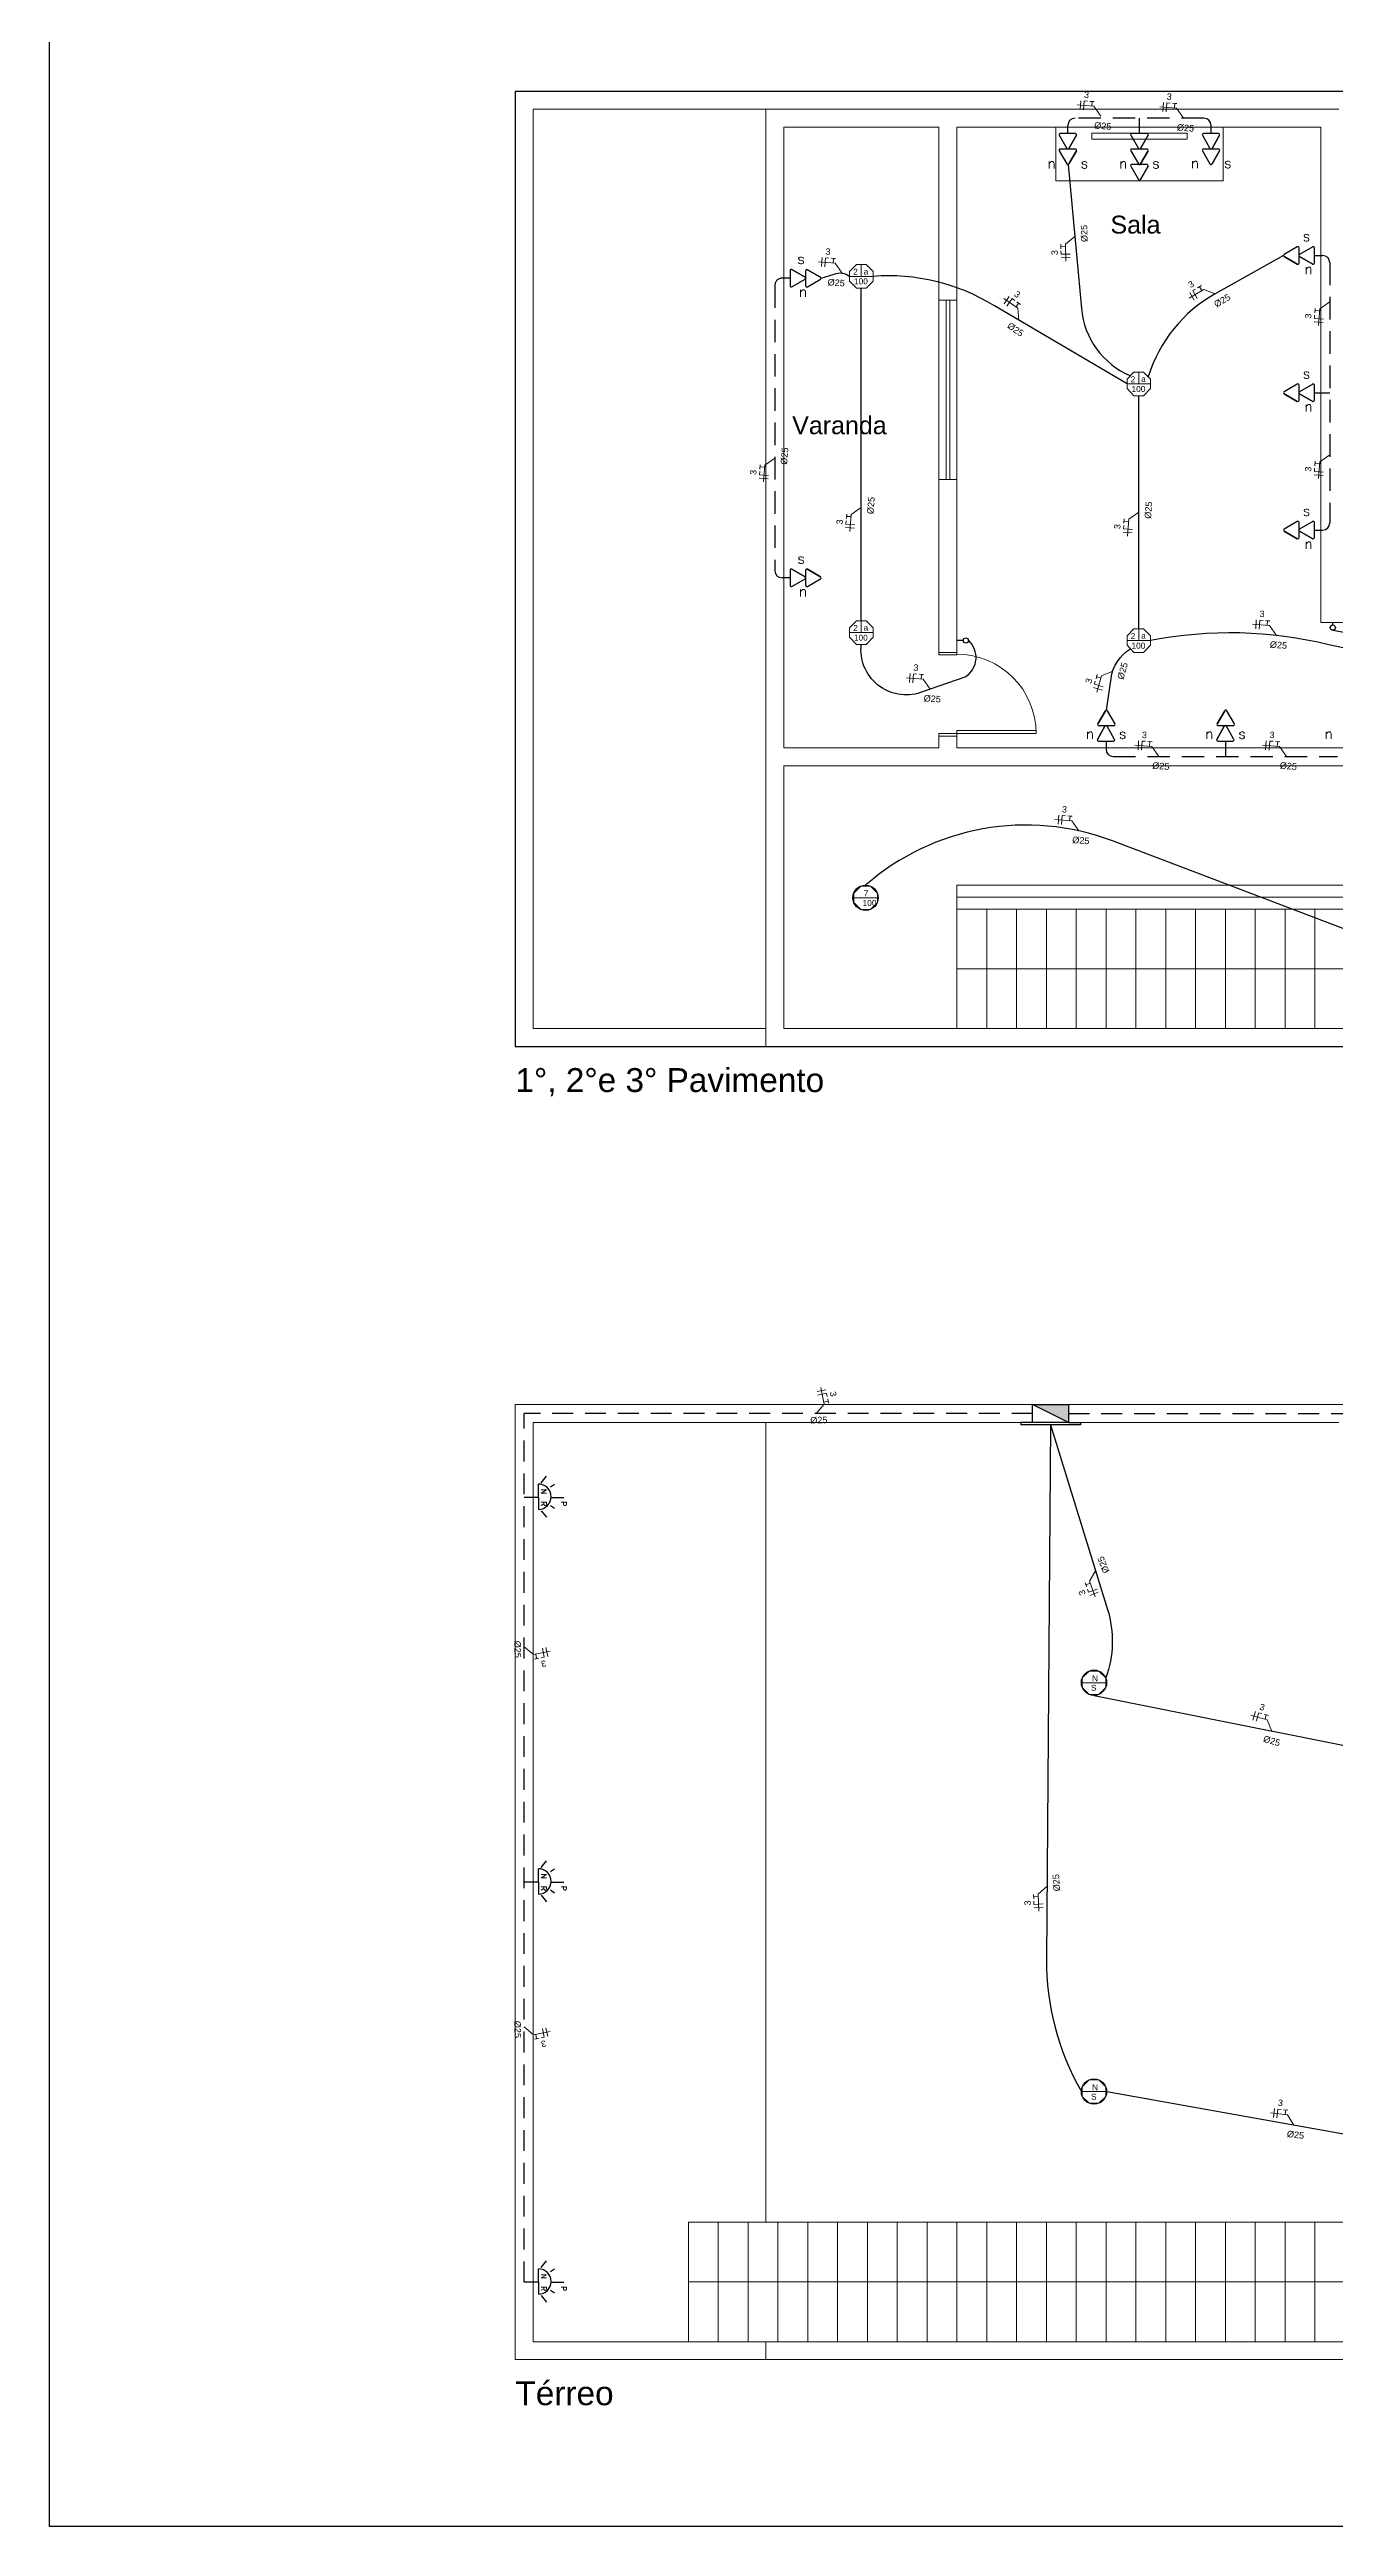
# Model space of a CAD drawing. Header units: millimetres. Extents: x 50 to 186, y -32 to 33.
# Drawn here: x 49.67 to 60.44, y -1.57 to 19.17 of the extents above; entities that cross this region are included whole.
import ezdxf

# ---------------------------------------------------------------- set-up
doc = ezdxf.new("R2010")
doc.units = ezdxf.units.MM
doc.linetypes.add('HIDDEN', pattern=[0.375, 0.25, -0.125])
doc.layers.get('0').update_dxf_attribs({"lineweight": 30})
for name, color, linetype in [('1 - Circuitos', 7, 'Continuous'), ('5 - Identificadores', 7, 'Continuous'), ('7 - Eletroduto', 6, 'Continuous'), ('8 - Pontos de luz', 5, 'Continuous'), ('Pontos de iluminação', 5, 'Continuous'), ('Pontos de Tomadas', 240, 'Continuous'), ('TEXTO', 7, 'Continuous')]:
    doc.layers.add(name, color=color, linetype=linetype)
for name, color, linetype, lineweight in [('11 - Quadro de cargas', 7, 'Continuous', 30), ('3 - Cozinha', 160, 'Continuous', 20), ('4 - Edificação', 7, 'Continuous', 20), ('6 - Legenda', 70, 'Continuous', 25), ('Portas', 251, 'Continuous', 9)]:
    doc.layers.add(name, color=color, linetype=linetype, lineweight=lineweight)
doc.styles.add('Arial0', font='arial.ttf', dxfattribs={"height": 3.14658})
doc.styles.add('ROMANS', font='ROMANS.SHX')
doc.styles.get("Standard").update_dxf_attribs({"font": 'arial.ttf'})
doc.styles.add('TEXTO_NOMEQUADRO', font='arial.ttf')

# ---------------------------------------------------------------- blocks, each defined once
blk = doc.blocks.new('ponto de luz')
at = {"color": 5, "linetype": 'Continuous', "lineweight": 15, "true_color": 0x000005}
blk.add_lwpolyline([(63.64, -13.76), (63.558, -13.76), (63.501, -13.819), (63.501, -13.898), (63.558, -13.957), (63.64, -13.957), (63.698, -13.898), (63.698, -13.819)], close=True, dxfattribs=at)
for points in [[(63.698, -13.859), (63.501, -13.859), (63.501, -13.859)], [(63.599, -13.859), (63.599, -13.76), (63.599, -13.76)]]:
    blk.add_lwpolyline(points, dxfattribs=at)
at = {"layer": '1 - Circuitos'}
blk.add_attdef('N', (63.531, -13.845), '', height=0.05, dxfattribs=at)
at = {"layer": '5 - Identificadores', "flags": 4}
for tag, p in [('S', (63.538, -13.925)), ('R', (63.619, -13.843))]:
    blk.add_attdef(tag, p, '', height=0.05, dxfattribs=at)
blk = doc.blocks.new('Sensor')
at = {"color": 5, "linetype": 'Continuous', "lineweight": 15, "true_color": 0x000005}
blk.add_lwpolyline([(63.64, -14.157), (63.558, -14.157), (63.501, -14.215), (63.501, -14.295), (63.558, -14.353), (63.64, -14.353), (63.698, -14.295), (63.698, -14.215)], close=True, dxfattribs=at)
blk.add_lwpolyline([(63.698, -14.255), (63.501, -14.255), (63.501, -14.255)], dxfattribs=at)
at = {"layer": '8 - Pontos de luz'}
blk.add_circle((63.599, -14.255), 0.106, dxfattribs=at)
at = {"layer": '5 - Identificadores'}
for tag, p in [('S', (63.574, -14.323)), ('N', (63.583, -14.244))]:
    blk.add_attdef(tag, p, '', height=0.05, dxfattribs=at)

msp = doc.modelspace()

# ---------------------------------------------------------------- hatches: boundary and pattern name
at = {"layer": '7 - Eletroduto'}
h = msp.add_hatch(color=256, dxfattribs=at)
h.dxf.hatch_style = 1
h.paths.add_polyline_path([(58.206, 7.824), (57.906, 7.824), (58.206, 7.674)])

# ---------------------------------------------------------------- linework, layer by layer
msp.add_lwpolyline([(53.571, 10.824), (80.571, 10.824), (80.571, 18.824), (53.571, 18.824)], close=True)
at = {"layer": '1 - Circuitos', "color": 5, "linetype": 'Continuous', "lineweight": 15, "true_color": 0x000005}
for points in [[(58.477, 18.615), (58.419, 18.699), (58.278, 18.71)], [(59.17, 18.599), (59.112, 18.683), (58.971, 18.694)], [(58.259, 17.609), (58.181, 17.544), (58.183, 17.402)], [(56.31, 17.302), (56.252, 17.386), (56.111, 17.397)], [(57.789, 16.907), (57.781, 17.009), (57.665, 17.09)], [(59.435, 17.128), (59.339, 17.164), (59.217, 17.093)], [(60.396, 17.061), (60.312, 17.003), (60.301, 16.862)], [(60.396, 15.78), (60.312, 15.722), (60.301, 15.581)], [(55.746, 15.752), (55.662, 15.694), (55.651, 15.553)], [(56.47, 15.338), (56.386, 15.279), (56.375, 15.138)], [(58.795, 15.298), (58.711, 15.24), (58.701, 15.099)], [(59.948, 14.267), (59.89, 14.351), (59.749, 14.362)], [(57.047, 13.816), (56.989, 13.901), (56.848, 13.911)], [(58.577, 13.968), (58.483, 13.928), (58.445, 13.792)], [(58.962, 13.253), (58.904, 13.337), (58.763, 13.348)], [(60.032, 13.253), (59.974, 13.337), (59.833, 13.348)], [(58.292, 12.63), (58.234, 12.714), (58.093, 12.725)], [(56.093, 7.749), (56.159, 7.828), (56.131, 7.967)], [(58.433, 6.432), (58.381, 6.344), (58.431, 6.212)], [(53.646, 5.795), (53.724, 5.73), (53.863, 5.757)], [(59.909, 5.089), (59.87, 5.183), (59.734, 5.223)], [(58.027, 3.791), (57.951, 3.723), (57.958, 3.581)], [(53.646, 2.61), (53.724, 2.545), (53.863, 2.572)], [(60.095, 1.789), (60.04, 1.875), (59.9, 1.892)]]:
    msp.add_lwpolyline(points, dxfattribs=at)
at = {"layer": '1 - Circuitos', "color": 7, "linetype": 'Continuous', "lineweight": 15, "true_color": 0x000007}
for points in [[(58.303, 18.671), (58.309, 18.746), (58.309, 18.746)], [(58.365, 18.742), (58.338, 18.744), (58.332, 18.669)], [(58.385, 18.74), (58.422, 18.738), (58.404, 18.739), (58.401, 18.701)], [(58.996, 18.655), (59.002, 18.73), (59.002, 18.73)], [(59.059, 18.726), (59.031, 18.728), (59.025, 18.653)], [(59.078, 18.724), (59.115, 18.722), (59.097, 18.723), (59.094, 18.685)], [(56.136, 17.357), (56.142, 17.433), (56.142, 17.433)], [(56.199, 17.428), (56.171, 17.43), (56.165, 17.355)], [(58.143, 17.506), (58.143, 17.543), (58.143, 17.525), (58.181, 17.526)], [(58.143, 17.487), (58.144, 17.459), (58.219, 17.46)], [(58.22, 17.431), (58.144, 17.43), (58.144, 17.43)], [(56.218, 17.427), (56.255, 17.424), (56.237, 17.425), (56.234, 17.387)], [(57.667, 17.043), (57.71, 17.105), (57.71, 17.105)], [(57.757, 17.073), (57.734, 17.088), (57.691, 17.026)], [(57.773, 17.061), (57.803, 17.04), (57.788, 17.051), (57.767, 17.019)], [(59.26, 17.075), (59.222, 17.14), (59.222, 17.14)], [(59.271, 17.168), (59.247, 17.155), (59.285, 17.089)], [(59.288, 17.178), (59.32, 17.197), (59.305, 17.188), (59.324, 17.155)], [(60.34, 16.888), (60.265, 16.894), (60.265, 16.894)], [(60.269, 16.95), (60.267, 16.922), (60.343, 16.917)], [(60.271, 16.969), (60.274, 17.006), (60.272, 16.988), (60.31, 16.985)], [(55.69, 15.578), (55.615, 15.584), (55.615, 15.584)], [(55.619, 15.64), (55.617, 15.613), (55.693, 15.607)], [(55.621, 15.66), (55.624, 15.697), (55.622, 15.679), (55.66, 15.676)], [(60.34, 15.606), (60.265, 15.612), (60.265, 15.612)], [(60.269, 15.668), (60.267, 15.641), (60.343, 15.635)], [(60.271, 15.688), (60.274, 15.725), (60.272, 15.707), (60.31, 15.704)], [(56.414, 15.164), (56.339, 15.17), (56.339, 15.17)], [(56.343, 15.226), (56.341, 15.198), (56.417, 15.193)], [(56.345, 15.245), (56.348, 15.282), (56.346, 15.264), (56.384, 15.262)], [(58.669, 15.187), (58.667, 15.159), (58.742, 15.153)], [(58.67, 15.206), (58.673, 15.243), (58.672, 15.225), (58.71, 15.222)], [(58.74, 15.125), (58.665, 15.13), (58.665, 15.13)], [(59.775, 14.322), (59.78, 14.398), (59.78, 14.398)], [(59.837, 14.393), (59.809, 14.395), (59.803, 14.32)], [(59.856, 14.392), (59.893, 14.389), (59.875, 14.39), (59.872, 14.352)], [(56.874, 13.872), (56.88, 13.947), (56.88, 13.947)], [(56.936, 13.943), (56.908, 13.945), (56.902, 13.87)], [(56.955, 13.941), (56.992, 13.939), (56.974, 13.94), (56.971, 13.902)], [(58.437, 13.903), (58.447, 13.938), (58.442, 13.921), (58.478, 13.911)], [(58.489, 13.809), (58.416, 13.83), (58.416, 13.83)], [(58.431, 13.884), (58.424, 13.857), (58.496, 13.837)], [(58.789, 13.308), (58.794, 13.384), (58.794, 13.384)], [(58.851, 13.38), (58.823, 13.382), (58.817, 13.306)], [(58.87, 13.378), (58.907, 13.375), (58.889, 13.377), (58.886, 13.338)], [(59.858, 13.308), (59.864, 13.384), (59.864, 13.384)], [(59.92, 13.38), (59.893, 13.382), (59.887, 13.306)], [(59.94, 13.378), (59.977, 13.375), (59.959, 13.377), (59.956, 13.338)], [(58.119, 12.685), (58.125, 12.76), (58.125, 12.76)], [(58.181, 12.756), (58.153, 12.758), (58.147, 12.683)], [(58.2, 12.755), (58.237, 12.752), (58.219, 12.753), (58.216, 12.715)], [(56.1, 7.932), (56.174, 7.946), (56.174, 7.946)], [(56.185, 7.891), (56.18, 7.918), (56.106, 7.903)], [(56.189, 7.872), (56.196, 7.835), (56.193, 7.853), (56.155, 7.845)], [(58.359, 6.296), (58.346, 6.331), (58.352, 6.314), (58.388, 6.327)], [(58.366, 6.278), (58.375, 6.252), (58.446, 6.278)], [(58.456, 6.251), (58.386, 6.225), (58.386, 6.225)], [(53.768, 5.699), (53.732, 5.692), (53.749, 5.696), (53.742, 5.733)], [(53.787, 5.703), (53.814, 5.708), (53.8, 5.783)], [(53.828, 5.788), (53.843, 5.714), (53.843, 5.714)], [(59.751, 5.179), (59.772, 5.252), (59.772, 5.252)], [(59.826, 5.236), (59.8, 5.243), (59.778, 5.171)], [(59.845, 5.23), (59.881, 5.22), (59.863, 5.225), (59.853, 5.188)], [(57.915, 3.684), (57.913, 3.721), (57.914, 3.703), (57.952, 3.705)], [(57.916, 3.664), (57.917, 3.637), (57.993, 3.641)], [(57.994, 3.612), (57.919, 3.608), (57.919, 3.608)], [(53.768, 2.515), (53.732, 2.507), (53.749, 2.511), (53.742, 2.548)], [(53.787, 2.518), (53.814, 2.524), (53.8, 2.598)], [(53.828, 2.603), (53.843, 2.529), (53.843, 2.529)], [(59.924, 1.851), (59.932, 1.926), (59.932, 1.926)], [(59.989, 1.92), (59.961, 1.923), (59.952, 1.848)], [(60.008, 1.917), (60.045, 1.913), (60.027, 1.915), (60.022, 1.877)]]:
    msp.add_lwpolyline(points, dxfattribs=at)
at = {"layer": '11 - Quadro de cargas'}
for p, q in [((49.668, -1.574), (49.668, 33.426)), ((101.797, -1.574), (49.668, -1.574))]:
    msp.add_line(p, q, dxfattribs=at)
at = {"layer": '3 - Cozinha'}
for points in [[(58.101, 18.074), (59.501, 18.074), (59.501, 18.524), (58.101, 18.524)], [(58.401, 18.424), (59.201, 18.424), (59.201, 18.474), (58.401, 18.474)]]:
    msp.add_lwpolyline(points, close=True, dxfattribs=at)
at = {"layer": '4 - Edificação', "color": 252}
for p, q in [((53.721, 10.974), (53.721, 18.674)), ((55.671, 18.674), (53.721, 18.674)), ((53.721, 10.974), (55.671, 10.974)), ((55.671, 7.674), (53.721, 7.674)), ((53.721, -0.026), (53.721, 7.674)), ((53.721, -0.026), (55.021, -0.026))]:
    msp.add_line(p, q, dxfattribs=at)
at = {"layer": '4 - Edificação'}
for p, q in [((55.671, 18.674), (55.671, 10.824)), ((55.671, 18.674), (60.471, 18.674)), ((57.121, 18.524), (55.821, 18.524)), ((55.821, 18.524), (55.821, 13.324)), ((57.121, 18.524), (57.121, 14.124)), ((57.271, 18.524), (57.271, 14.124)), ((57.271, 18.524), (60.321, 18.524)), ((60.321, 18.524), (60.321, 14.374)), ((60.321, 17.674), (60.321, 17.674)), ((60.321, 14.374), (63.221, 14.374)), ((57.121, 13.324), (55.821, 13.324)), ((57.121, 13.424), (57.121, 13.324)), ((57.121, 13.424), (57.271, 13.424)), ((57.271, 13.424), (57.271, 13.324)), ((57.271, 13.324), (62.271, 13.324)), ((55.821, 13.174), (55.821, 10.974)), ((62.271, 13.174), (55.821, 13.174)), ((61.771, 12.174), (57.271, 12.174)), ((57.271, 11.974), (57.271, 12.174)), ((57.271, 12.074), (61.771, 12.074)), ((61.771, 11.974), (57.271, 11.974)), ((57.271, 11.974), (57.271, 10.974)), ((57.521, 11.974), (57.521, 10.974)), ((57.771, 11.974), (57.771, 10.974)), ((58.021, 11.974), (58.021, 10.974)), ((58.271, 11.974), (58.271, 10.974)), ((58.521, 11.974), (58.521, 10.974)), ((58.771, 11.974), (58.771, 10.974)), ((59.021, 11.974), (59.021, 10.974)), ((59.271, 11.974), (59.271, 10.974)), ((59.521, 11.974), (59.521, 10.974)), ((59.771, 11.974), (59.771, 10.974)), ((60.021, 11.974), (60.021, 10.974)), ((60.271, 11.974), (60.271, 10.974)), ((61.771, 11.474), (57.271, 11.474)), ((55.671, 10.824), (80.421, 10.824)), ((55.821, 10.974), (61.671, 10.974)), ((55.671, 7.674), (60.471, 7.674)), ((55.671, 7.674), (55.671, 0.974)), ((61.771, 0.974), (55.021, 0.974)), ((55.021, 0.974), (55.021, -0.026)), ((55.271, 0.974), (55.271, -0.026)), ((55.521, 0.974), (55.521, -0.026)), ((55.771, 0.974), (55.771, -0.026)), ((56.021, 0.974), (56.021, -0.026)), ((56.271, 0.974), (56.271, -0.026)), ((56.521, 0.974), (56.521, -0.026)), ((56.771, 0.974), (56.771, -0.026)), ((57.021, 0.974), (57.021, -0.026)), ((57.271, 0.974), (57.271, -0.026)), ((57.521, 0.974), (57.521, -0.026)), ((57.771, 0.974), (57.771, -0.026)), ((58.021, 0.974), (58.021, -0.026)), ((58.271, 0.974), (58.271, -0.026)), ((58.521, 0.974), (58.521, -0.026)), ((58.771, 0.974), (58.771, -0.026)), ((59.021, 0.974), (59.021, -0.026)), ((59.271, 0.974), (59.271, -0.026)), ((59.521, 0.974), (59.521, -0.026)), ((59.771, 0.974), (59.771, -0.026)), ((60.021, 0.974), (60.021, -0.026)), ((60.271, 0.974), (60.271, -0.026)), ((61.771, 0.474), (55.021, 0.474)), ((55.021, -0.026), (80.421, -0.026)), ((55.671, -0.176), (55.671, -0.026)), ((55.671, -0.176), (80.421, -0.176))]:
    msp.add_line(p, q, dxfattribs=at)
at = {"layer": '4 - Edificação', "color": 252}
msp.add_lwpolyline([(53.571, -0.176), (80.571, -0.176), (80.571, 7.824), (53.571, 7.824)], close=True, dxfattribs=at)
at = {"layer": '6 - Legenda', "color": 0}
for p, q in [((53.765, 7.046), (53.765, 7.157)), ((53.788, 7.169), (53.832, 7.224)), ((53.866, 7.135), (53.899, 7.157)), ((53.765, 7.046), (53.721, 7.046)), ((53.765, 7.046), (53.765, 6.946)), ((53.788, 6.935), (53.833, 6.88)), ((53.866, 6.979), (53.899, 6.957)), ((53.877, 7.046), (53.977, 7.046)), ((53.788, 3.947), (53.832, 4.003)), ((53.765, 3.824), (53.721, 3.824)), ((53.765, 3.824), (53.765, 3.936)), ((53.765, 3.824), (53.765, 3.724)), ((53.866, 3.913), (53.899, 3.936)), ((53.866, 3.758), (53.899, 3.735)), ((53.877, 3.824), (53.977, 3.824)), ((53.788, 3.713), (53.833, 3.658)), ((53.788, 0.595), (53.832, 0.65)), ((53.765, 0.472), (53.721, 0.472)), ((53.765, 0.472), (53.765, 0.584)), ((53.765, 0.472), (53.765, 0.372)), ((53.866, 0.561), (53.899, 0.584)), ((53.877, 0.472), (53.977, 0.472)), ((53.788, 0.361), (53.833, 0.306)), ((53.866, 0.405), (53.899, 0.383))]:
    msp.add_line(p, q, dxfattribs=at)
for centre in [(53.765, 7.052), (53.765, 3.83), (53.765, 0.478)]:
    msp.add_arc(centre, 0.106, 270, 90, dxfattribs=at)
at = {"layer": '7 - Eletroduto'}
for p, q in [((58.201, 18.524), (58.201, 18.539)), ((58.801, 18.524), (58.801, 18.599)), ((59.401, 18.524), (59.401, 18.539)), ((60.321, 17.449), (60.336, 17.449)), ((55.821, 17.259), (55.806, 17.259)), ((60.321, 16.299), (60.396, 16.299)), ((60.321, 15.149), (60.336, 15.149)), ((58.521, 13.328), (58.521, 13.313)), ((57.906, 7.674), (57.906, 7.824)), ((57.906, 7.824), (58.206, 7.824)), ((58.206, 7.674), (57.906, 7.824)), ((58.206, 7.824), (58.206, 7.674)), ((57.906, 7.674), (57.806, 7.674)), ((57.806, 7.674), (57.806, 7.654)), ((58.306, 7.654), (57.806, 7.654)), ((58.206, 7.674), (57.906, 7.674)), ((58.206, 7.674), (58.306, 7.674)), ((58.306, 7.674), (58.306, 7.654))]:
    msp.add_line(p, q, dxfattribs=at)
at = {"layer": '7 - Eletroduto', "linetype": 'HIDDEN', "ltscale": 0.75}
for p, q in [((59.341, 18.599), (58.261, 18.599)), ((60.396, 17.389), (60.396, 15.209)), ((55.746, 17.199), (55.746, 14.809)), ((55.821, 14.749), (55.806, 14.749)), ((59.521, 13.328), (59.521, 13.253)), ((58.581, 13.253), (60.461, 13.253))]:
    msp.add_line(p, q, dxfattribs=at)
at = {"layer": '7 - Eletroduto', "linetype": 'HIDDEN', "ltscale": 0.7}
for p, q in [((53.646, 0.472), (53.646, 7.749)), ((57.906, 7.749), (53.646, 7.749)), ((58.206, 7.749), (77.571, 7.749)), ((53.721, 7.046), (53.646, 7.046)), ((53.721, 3.824), (53.646, 3.824)), ((53.721, 0.472), (53.646, 0.472))]:
    msp.add_line(p, q, dxfattribs=at)
at = {"layer": '7 - Eletroduto'}
for points in [[(58.204, 18.212), (58.314, 17.006, 0.276599), (58.726, 16.442, 0.203011)], [(60.008, 17.449), (59.435, 17.128, 0.192912), (58.875, 16.433, 96.502836)], [(56.134, 17.258), (56.243, 17.292, -0.290255), (56.372, 17.274, -0.348222)], [(58.697, 16.373), (57.585, 17.027, 0.159708), (56.569, 17.274, -0.10402)], [(57.368, 14.224, -0.475401), (57.345, 13.921), (56.967, 13.788, -0.550797), (56.47, 14.192, 0.952448)], [(58.525, 13.64), (58.564, 13.906, -0.236557), (58.726, 14.154, 0.881163)], [(61.987, 13.849), (60.387, 14.188, 0.109232), (58.894, 14.223, -7.927458)], [(60.421, 14.31), (61.529, 14.112, -0.10122), (62.016, 13.919, 0.298557)], [(62.658, 10.994), (58.575, 12.545, 0.276789), (56.506, 12.175, -0.374794)], [(58.056, 7.654), (58.022, 3.181, 0.133171), (58.314, 2.069, -0.267041)], [(58.056, 7.654), (58.533, 6.108, -0.162955), (58.519, 5.534, 4.488497)], [(58.421, 5.387), (61.398, 4.791, 0.205791), (62.461, 5.015, -1.813396)], [(58.527, 2.069), (61.23, 1.586, 0.090406), (62.38, 1.591, -1.615762)]]:
    msp.add_lwpolyline(points, format="xyb", dxfattribs=at)
for points in [[(56.47, 14.388), (56.47, 17.176)], [(58.796, 14.321), (58.795, 16.275)]]:
    msp.add_lwpolyline(points, dxfattribs=at)
for centre, start, end in [((58.261, 18.539), 90, 180), ((59.341, 18.539), 0, 90), ((60.336, 17.389), 0, 90), ((60.336, 15.209), 270, 0), ((55.806, 14.809), 180, 270), ((58.581, 13.313), 180, 270)]:
    msp.add_arc(centre, 0.06, start, end, dxfattribs=at)
at = {"layer": '7 - Eletroduto', "linetype": 'HIDDEN', "ltscale": 0.75}
msp.add_arc((55.806, 17.199), 0.06, 90, 180, dxfattribs=at)
at = {"layer": 'Pontos de Tomadas'}
for p, q in [((58.264, 18.471), (58.137, 18.471)), ((58.201, 18.471), (58.201, 18.524)), ((58.864, 18.471), (58.737, 18.471)), ((58.801, 18.471), (58.801, 18.524)), ((59.464, 18.471), (59.337, 18.471)), ((59.401, 18.471), (59.401, 18.524)), ((58.129, 18.456), (58.192, 18.346)), ((58.129, 18.326), (58.192, 18.216)), ((58.264, 18.341), (58.137, 18.341)), ((58.273, 18.456), (58.209, 18.346)), ((58.209, 18.346), (58.273, 18.456)), ((58.209, 18.346), (58.273, 18.456)), ((58.273, 18.326), (58.209, 18.216)), ((58.209, 18.216), (58.273, 18.326)), ((58.209, 18.216), (58.273, 18.326)), ((58.729, 18.456), (58.792, 18.346)), ((58.729, 18.326), (58.792, 18.216)), ((58.864, 18.341), (58.737, 18.341)), ((58.873, 18.456), (58.809, 18.346)), ((58.809, 18.346), (58.873, 18.456)), ((58.809, 18.346), (58.873, 18.456)), ((58.873, 18.326), (58.809, 18.216)), ((58.809, 18.216), (58.873, 18.326)), ((58.809, 18.216), (58.873, 18.326)), ((59.329, 18.456), (59.392, 18.346)), ((59.329, 18.326), (59.392, 18.216)), ((59.464, 18.341), (59.337, 18.341)), ((59.473, 18.456), (59.409, 18.346)), ((59.409, 18.346), (59.473, 18.456)), ((59.409, 18.346), (59.473, 18.456)), ((59.473, 18.326), (59.409, 18.216)), ((59.409, 18.216), (59.473, 18.326)), ((59.409, 18.216), (59.473, 18.326)), ((58.729, 18.197), (58.792, 18.087)), ((58.864, 18.211), (58.737, 18.211)), ((58.873, 18.197), (58.809, 18.087)), ((58.809, 18.087), (58.873, 18.197)), ((58.809, 18.087), (58.873, 18.197)), ((60.123, 17.521), (60.013, 17.458)), ((60.123, 17.377), (60.013, 17.441)), ((60.013, 17.441), (60.123, 17.377)), ((60.013, 17.441), (60.123, 17.377)), ((60.138, 17.386), (60.138, 17.513)), ((60.253, 17.521), (60.142, 17.458)), ((60.253, 17.377), (60.142, 17.441)), ((60.142, 17.441), (60.253, 17.377)), ((60.142, 17.441), (60.253, 17.377)), ((60.267, 17.386), (60.267, 17.513)), ((60.267, 17.449), (60.321, 17.449)), ((55.874, 17.259), (55.821, 17.259)), ((55.874, 17.323), (55.874, 17.196)), ((55.889, 17.331), (55.999, 17.268)), ((55.999, 17.268), (55.889, 17.331)), ((55.999, 17.268), (55.889, 17.331)), ((55.889, 17.187), (55.999, 17.251)), ((56.004, 17.322), (56.004, 17.195)), ((56.019, 17.33), (56.129, 17.267)), ((56.129, 17.267), (56.019, 17.33)), ((56.129, 17.267), (56.019, 17.33)), ((56.019, 17.186), (56.129, 17.25)), ((60.123, 16.371), (60.013, 16.308)), ((60.123, 16.227), (60.013, 16.291)), ((60.013, 16.291), (60.123, 16.227)), ((60.013, 16.291), (60.123, 16.227)), ((60.138, 16.236), (60.138, 16.363)), ((60.253, 16.371), (60.142, 16.308)), ((60.253, 16.227), (60.142, 16.291)), ((60.142, 16.291), (60.253, 16.227)), ((60.142, 16.291), (60.253, 16.227)), ((60.267, 16.236), (60.267, 16.363)), ((60.267, 16.299), (60.321, 16.299)), ((60.123, 15.221), (60.013, 15.158)), ((60.138, 15.086), (60.138, 15.213)), ((60.253, 15.221), (60.142, 15.158)), ((60.267, 15.086), (60.267, 15.213)), ((60.267, 15.149), (60.321, 15.149)), ((60.123, 15.077), (60.013, 15.141)), ((60.013, 15.141), (60.123, 15.077)), ((60.013, 15.141), (60.123, 15.077)), ((60.253, 15.077), (60.142, 15.141)), ((60.142, 15.141), (60.253, 15.077)), ((60.142, 15.141), (60.253, 15.077)), ((55.874, 14.749), (55.821, 14.749)), ((55.874, 14.813), (55.874, 14.686)), ((55.889, 14.821), (55.999, 14.758)), ((55.999, 14.758), (55.889, 14.821)), ((55.999, 14.758), (55.889, 14.821)), ((55.889, 14.677), (55.999, 14.741)), ((56.004, 14.813), (56.004, 14.686)), ((56.019, 14.821), (56.129, 14.758)), ((56.129, 14.758), (56.019, 14.821)), ((56.129, 14.758), (56.019, 14.821)), ((56.019, 14.677), (56.129, 14.741)), ((60.421, 14.354), (60.421, 14.374)), ((57.324, 14.224), (57.271, 14.224)), ((58.449, 13.396), (58.512, 13.506)), ((58.512, 13.506), (58.449, 13.396)), ((58.512, 13.506), (58.449, 13.396)), ((58.452, 13.526), (58.515, 13.636)), ((58.515, 13.636), (58.452, 13.526)), ((58.515, 13.636), (58.452, 13.526)), ((58.46, 13.511), (58.587, 13.511)), ((58.593, 13.396), (58.529, 13.506)), ((58.596, 13.526), (58.532, 13.636)), ((59.449, 13.396), (59.512, 13.506)), ((59.512, 13.506), (59.449, 13.396)), ((59.512, 13.506), (59.449, 13.396)), ((59.452, 13.526), (59.515, 13.636)), ((59.515, 13.636), (59.452, 13.526)), ((59.515, 13.636), (59.452, 13.526)), ((59.46, 13.511), (59.587, 13.511)), ((59.593, 13.396), (59.529, 13.506)), ((59.596, 13.526), (59.532, 13.636)), ((58.457, 13.382), (58.584, 13.382)), ((58.521, 13.382), (58.521, 13.328)), ((59.457, 13.382), (59.584, 13.382)), ((59.521, 13.382), (59.521, 13.328))]:
    msp.add_line(p, q, dxfattribs=at)
for centre in [(60.421, 14.332), (57.346, 14.224)]:
    msp.add_circle(centre, 0.022, dxfattribs=at)
for centre, start, end in [((58.137, 18.461), 90, 209.9816), ((58.264, 18.461), 330.0184, 90), ((58.737, 18.461), 90, 209.9816), ((58.864, 18.461), 330.0184, 90), ((59.337, 18.461), 90, 209.9816), ((59.464, 18.461), 330.0184, 90), ((58.137, 18.331), 90, 209.9816), ((58.201, 18.351), 209.9816, 330.0184), ((58.264, 18.331), 330.0184, 90), ((58.737, 18.331), 90, 209.9816), ((58.801, 18.351), 209.9816, 330.0184), ((58.864, 18.331), 330.0184, 90), ((59.337, 18.331), 90, 209.9816), ((59.401, 18.351), 209.9816, 330.0184), ((59.464, 18.331), 330.0184, 90), ((58.201, 18.221), 209.9816, 330.0184), ((58.737, 18.202), 90, 209.9816), ((58.801, 18.221), 209.9816, 330.0184), ((58.801, 18.092), 209.9816, 330.0184), ((58.864, 18.202), 330.0184, 90), ((59.401, 18.221), 209.9816, 330.0184), ((60.018, 17.449), 119.9816, 240.0184), ((60.128, 17.513), 0, 119.9816), ((60.147, 17.449), 119.9816, 240.0184), ((60.257, 17.513), 0, 119.9816), ((55.884, 17.323), 60.0184, 180), ((55.994, 17.259), 299.9816, 60.0184), ((56.014, 17.322), 60.0184, 180), ((56.124, 17.258), 299.9816, 60.0184), ((60.128, 17.386), 240.0184, 0), ((60.257, 17.386), 240.0184, 0), ((55.884, 17.196), 180, 299.9816), ((56.014, 17.195), 180, 299.9816), ((60.018, 16.299), 119.9816, 240.0184), ((60.128, 16.363), 0, 119.9816), ((60.128, 16.236), 240.0184, 0), ((60.147, 16.299), 119.9816, 240.0184), ((60.257, 16.363), 0, 119.9816), ((60.257, 16.236), 240.0184, 0), ((60.018, 15.149), 119.9816, 240.0184), ((60.128, 15.213), 0, 119.9816), ((60.147, 15.149), 119.9816, 240.0184), ((60.257, 15.213), 0, 119.9816), ((60.128, 15.086), 240.0184, 0), ((60.257, 15.086), 240.0184, 0), ((55.884, 14.813), 60.0184, 180), ((55.994, 14.749), 299.9816, 60.0184), ((56.014, 14.813), 60.0184, 180), ((56.124, 14.749), 299.9816, 60.0184), ((55.884, 14.686), 180, 299.9816), ((56.014, 14.686), 180, 299.9816), ((58.46, 13.521), 150.0184, 270), ((58.521, 13.502), 29.9816, 150.0184), ((58.524, 13.631), 29.9816, 150.0184), ((58.587, 13.521), 270, 29.9816), ((59.46, 13.521), 150.0184, 270), ((59.521, 13.502), 29.9816, 150.0184), ((59.524, 13.631), 29.9816, 150.0184), ((59.587, 13.521), 270, 29.9816), ((58.457, 13.391), 150.0184, 270), ((58.584, 13.391), 270, 29.9816), ((59.457, 13.391), 150.0184, 270), ((59.584, 13.391), 270, 29.9816)]:
    msp.add_arc(centre, 0.00975, start, end, dxfattribs=at)
at = {"layer": 'Portas'}
for p, q in [((57.181, 17.074), (57.181, 15.574)), ((57.211, 17.074), (57.211, 15.574))]:
    msp.add_line(p, q, dxfattribs=at)
for points in [[(57.121, 17.074), (57.121, 15.574), (57.271, 15.574), (57.271, 17.074)], [(57.271, 14.104), (57.121, 14.104), (57.121, 14.124), (57.271, 14.124)], [(57.271, 13.424), (57.121, 13.424), (57.121, 13.444), (57.271, 13.444)], [(57.271, 13.444), (57.271, 13.471), (57.936, 13.471), (57.936, 13.444)]]:
    msp.add_lwpolyline(points, close=True, dxfattribs=at)
msp.add_arc((57.271, 13.444), 0.665, 360, 90, dxfattribs=at)

# ---------------------------------------------------------------- block references
at = {"layer": '5 - Identificadores'}
for p, values in [((-7.093, 26.324), {'S': '100', 'N': '7'}), ((-5.179, 19.749), {'S': 'S', 'N': 'N'}), ((-5.179, 16.324), {'S': 'S', 'N': 'N'})]:
    msp.add_blockref('Sensor', p, dxfattribs=at).add_auto_attribs(values)
at = {"layer": 'Pontos de iluminação', "color": 2}
ref = msp.add_blockref('ponto de luz', (-7.129, 31.133), dxfattribs=at)
ref.add_attrib('S', '100', (56.409, 17.208), dxfattribs={"layer": '5 - Identificadores', "height": 0.05})
ref.add_attrib('R', 'a', (56.49, 17.29), dxfattribs={"layer": '5 - Identificadores', "height": 0.05})
ref.add_attrib('N', '2', (56.402, 17.288), dxfattribs={"layer": '1 - Circuitos', "height": 0.05})
ref = msp.add_blockref('ponto de luz', (-4.804, 30.232), dxfattribs=at)
ref.add_attrib('S', '100', (58.734, 16.306), dxfattribs={"layer": '5 - Identificadores', "height": 0.05})
ref.add_attrib('R', 'a', (58.815, 16.389), dxfattribs={"layer": '5 - Identificadores', "height": 0.05})
ref.add_attrib('N', '2', (58.727, 16.387), dxfattribs={"layer": '1 - Circuitos', "height": 0.05})
ref = msp.add_blockref('ponto de luz', (-7.129, 28.149), dxfattribs=at)
ref.add_attrib('S', '100', (56.408, 14.223), dxfattribs={"layer": '5 - Identificadores', "height": 0.05})
ref.add_attrib('R', 'a', (56.489, 14.306), dxfattribs={"layer": '5 - Identificadores', "height": 0.05})
ref.add_attrib('N', '2', (56.402, 14.304), dxfattribs={"layer": '1 - Circuitos', "height": 0.05})
ref = msp.add_blockref('ponto de luz', (-4.804, 28.082), dxfattribs=at)
ref.add_attrib('S', '100', (58.734, 14.156), dxfattribs={"layer": '5 - Identificadores', "height": 0.05})
ref.add_attrib('R', 'a', (58.815, 14.239), dxfattribs={"layer": '5 - Identificadores', "height": 0.05})
ref.add_attrib('N', '2', (58.727, 14.237), dxfattribs={"layer": '1 - Circuitos', "height": 0.05})

# ---------------------------------------------------------------- texts
at = {"layer": '1 - Circuitos', "color": 7, "true_color": 0x000007, "style": 'Arial0'}
for rotation, p in [(355.5841, (58.335, 18.771)), (355.5841, (59.028, 18.755)), (355.5841, (56.168, 17.457)), (90.7871, (58.117, 17.453)), (30.2212, (59.229, 17.175)), (325.141, (57.745, 17.113)), (85.5841, (60.24, 16.919)), (85.5841, (55.59, 15.61)), (85.5841, (60.24, 15.637)), (85.582, (56.314, 15.195)), (85.6004, (58.64, 15.156)), (355.5841, (59.806, 14.422)), (355.5841, (56.905, 13.972)), (74.2335, (58.397, 13.859)), (355.5841, (58.82, 13.408)), (355.5841, (59.889, 13.408)), (355.5841, (58.15, 12.785)), (281.093, (56.205, 7.928)), (110.606, (58.352, 6.238)), (191.093, (53.824, 5.683)), (343.7014, (59.802, 5.27)), (93.0258, (57.891, 3.63)), (191.093, (53.824, 2.499)), (353.3463, (59.959, 1.95))]:
    msp.add_text('3', height=0.0534, rotation=rotation, dxfattribs=at).set_placement(p)
at = {"layer": '1 - Circuitos', "color": 1, "true_color": 0x000001, "style": 'Arial0'}
for rotation, p in [(355.5841, (58.42, 18.513)), (355.5841, (59.113, 18.497)), (90.7871, (58.366, 17.562)), (355.5841, (56.186, 17.2)), (30.2212, (59.446, 17.012)), (325.141, (57.688, 16.848)), (85.5841, (55.848, 15.695)), (85.582, (56.572, 15.281)), (85.6004, (58.897, 15.242)), (355.5841, (59.892, 14.165)), (74.2335, (58.666, 13.893)), (355.5841, (56.991, 13.715)), (355.5841, (58.906, 13.151)), (355.5841, (59.975, 13.151)), (355.5841, (58.236, 12.528)), (1.4132, (56.043, 7.665)), (110.606, (58.549, 6.424)), (271.4132, (53.562, 5.845)), (343.7014, (59.833, 5.001)), (93.0258, (58.135, 3.748)), (271.4132, (53.562, 2.661)), (353.3463, (60.034, 1.689))]:
    msp.add_text('Ø25', height=0.0545, rotation=rotation, dxfattribs=at).set_placement(p)
at = {"layer": '5 - Identificadores', "style": 'ROMANS'}
for s, p in [('n', (58.03, 18.179)), ('s', (58.308, 18.179)), ('n', (58.63, 18.179)), ('s', (58.908, 18.179)), ('n', (59.231, 18.182)), ('s', (59.509, 18.182)), ('s', (55.934, 17.378)), ('s', (60.17, 17.568)), ('n', (60.183, 17.293)), ('n', (55.947, 17.103)), ('s', (60.17, 16.418)), ('n', (60.183, 16.143)), ('s', (60.17, 15.268)), ('n', (60.183, 14.993)), ('s', (55.934, 14.868)), ('n', (55.947, 14.593)), ('n', (58.351, 13.401)), ('s', (58.629, 13.401)), ('n', (59.351, 13.401)), ('s', (59.629, 13.401)), ('n', (60.351, 13.401))]:
    msp.add_text(s, height=0.0858, dxfattribs=at).set_placement(p)
at = {"layer": '6 - Legenda', "color": 0, "style": 'ROMANS'}
for tag, p, s, flags in [('N', (53.788, 7.116), '', 4), ('R', (53.788, 7.013), '', 4), ('P', (53.955, 7.013), '100.0', 13), ('N', (53.788, 3.895), '', 4), ('R', (53.788, 3.791), '', 4), ('P', (53.955, 3.791), '100.0', 13), ('N', (53.788, 0.542), '', 4), ('R', (53.788, 0.439), '', 4), ('P', (53.955, 0.439), '100.0', 13)]:
    msp.add_attdef(tag, p, s, height=0.0446, rotation=270, dxfattribs=dict(at, flags=flags))
at = {"layer": 'TEXTO', "attachment_point": 1, "style": 'TEXTO_NOMEQUADRO'}
for s, insert, char_height, width in [('{\\C252;Sala}', (58.558, 17.783), 0.15, 0.67308), ('{\\C252;Varanda}', (55.891, 16.102), 0.15, 0.67308), ('1%%D, 2°e 3%%D Pavimento', (53.572, 10.642), 0.2, 2.87016), ('Térreo', (53.572, -0.358), 0.2, 1.69701)]:
    msp.add_mtext(s, dxfattribs=dict(at, insert=insert, char_height=char_height, width=width))

doc.saveas('drawing.dxf')
